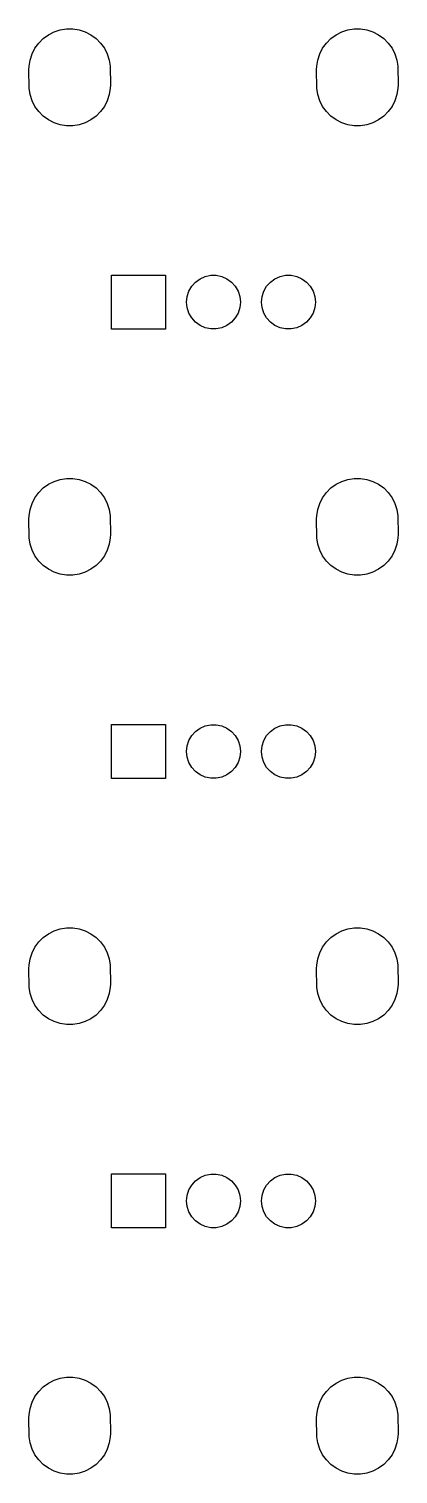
# Model space of a CAD drawing. Extents: x 91.2 to 109.1, y -149.4 to -50.9.
# Drawn here: x 93.84 to 106.16, y -99.12 to -50.88 of the extents above; entities that cross this region are included whole.
import ezdxf

# ---------------------------------------------------------------- set-up
doc = ezdxf.new("R2010")
doc.units = 0
doc.layers.add('BLACK', color=7, linetype='CONTINUOUS')

msp = doc.modelspace()

# ---------------------------------------------------------------- linework, layer by layer
at = {"layer": 'BLACK', "linetype": 'CONTINUOUS'}
for p, q in [((94.316751, -51.205848), (94.489402, -51.080409)), ((94.489402, -51.080409), (94.679551, -50.983524)), ((94.679551, -50.983524), (94.882514, -50.917577)), ((94.882514, -50.917577), (95.093296, -50.884192)), ((95.093296, -50.884192), (95.306704, -50.884192)), ((95.306704, -50.884192), (95.517486, -50.917577)), ((95.517486, -50.917577), (95.720449, -50.983524)), ((95.720449, -50.983524), (95.910598, -51.080409)), ((95.910598, -51.080409), (96.083249, -51.205848)), ((103.916751, -51.205848), (104.089402, -51.080409)), ((104.089402, -51.080409), (104.279551, -50.983524)), ((104.279551, -50.983524), (104.482514, -50.917577)), ((104.482514, -50.917577), (104.693296, -50.884192)), ((104.693296, -50.884192), (104.906704, -50.884192)), ((104.906704, -50.884192), (105.117486, -50.917577)), ((105.117486, -50.917577), (105.320449, -50.983524)), ((105.320449, -50.983524), (105.510598, -51.080409)), ((105.510598, -51.080409), (105.683249, -51.205848)), ((93.943524, -51.719551), (94.040409, -51.529402)), ((94.040409, -51.529402), (94.165848, -51.356751)), ((94.165848, -51.356751), (94.316751, -51.205848)), ((96.083249, -51.205848), (96.234152, -51.356751)), ((96.234152, -51.356751), (96.359591, -51.529402)), ((96.359591, -51.529402), (96.456476, -51.719551)), ((103.543524, -51.719551), (103.640409, -51.529402)), ((103.640409, -51.529402), (103.765848, -51.356751)), ((103.765848, -51.356751), (103.916751, -51.205848)), ((105.683249, -51.205848), (105.834152, -51.356751)), ((105.834152, -51.356751), (105.959591, -51.529402)), ((105.959591, -51.529402), (106.056476, -51.719551)), ((93.844192, -52.133296), (93.877577, -51.922514)), ((93.877577, -51.922514), (93.943524, -51.719551)), ((96.456476, -51.719551), (96.522423, -51.922514)), ((96.522423, -51.922514), (96.555808, -52.133296)), ((103.444192, -52.133296), (103.477577, -51.922514)), ((103.477577, -51.922514), (103.543524, -51.719551)), ((106.056476, -51.719551), (106.122423, -51.922514)), ((106.122423, -51.922514), (106.155808, -52.133296)), ((93.84, -52.24), (93.844192, -52.133296)), ((93.844192, -52.866704), (93.84, -52.24)), ((96.555808, -52.133296), (96.56, -52.76)), ((103.44, -52.24), (103.444192, -52.133296)), ((103.444192, -52.866704), (103.44, -52.24)), ((106.155808, -52.133296), (106.16, -52.76)), ((93.877577, -53.077486), (93.844192, -52.866704)), ((96.555808, -52.866704), (96.522423, -53.077486)), ((96.56, -52.76), (96.555808, -52.866704)), ((103.477577, -53.077486), (103.444192, -52.866704)), ((106.155808, -52.866704), (106.122423, -53.077486)), ((106.16, -52.76), (106.155808, -52.866704)), ((93.943524, -53.280449), (93.877577, -53.077486)), ((94.040409, -53.470598), (93.943524, -53.280449)), ((94.165848, -53.643249), (94.040409, -53.470598)), ((96.359591, -53.470598), (96.234152, -53.643249)), ((96.456476, -53.280449), (96.359591, -53.470598)), ((96.522423, -53.077486), (96.456476, -53.280449)), ((103.543524, -53.280449), (103.477577, -53.077486)), ((103.640409, -53.470598), (103.543524, -53.280449)), ((103.765848, -53.643249), (103.640409, -53.470598)), ((105.959591, -53.470598), (105.834152, -53.643249)), ((106.056476, -53.280449), (105.959591, -53.470598)), ((106.122423, -53.077486), (106.056476, -53.280449)), ((94.316751, -53.794152), (94.165848, -53.643249)), ((94.489402, -53.919591), (94.316751, -53.794152)), ((94.679551, -54.016476), (94.489402, -53.919591)), ((94.882514, -54.082423), (94.679551, -54.016476)), ((95.720449, -54.016476), (95.517486, -54.082423)), ((95.910598, -53.919591), (95.720449, -54.016476)), ((96.083249, -53.794152), (95.910598, -53.919591)), ((96.234152, -53.643249), (96.083249, -53.794152)), ((103.916751, -53.794152), (103.765848, -53.643249)), ((104.089402, -53.919591), (103.916751, -53.794152)), ((104.279551, -54.016476), (104.089402, -53.919591)), ((104.482514, -54.082423), (104.279551, -54.016476)), ((105.320449, -54.016476), (105.117486, -54.082423)), ((105.510598, -53.919591), (105.320449, -54.016476)), ((105.683249, -53.794152), (105.510598, -53.919591)), ((105.834152, -53.643249), (105.683249, -53.794152)), ((95.093296, -54.115808), (94.882514, -54.082423)), ((95.306704, -54.115808), (95.093296, -54.115808)), ((95.517486, -54.082423), (95.306704, -54.115808)), ((104.693296, -54.115808), (104.482514, -54.082423)), ((104.906704, -54.115808), (104.693296, -54.115808)), ((105.117486, -54.082423), (104.906704, -54.115808)), ((96.6, -60.9), (96.6, -59.1)), ((96.6, -59.1), (98.4, -59.1)), ((98.4, -59.1), (98.4, -60.9)), ((99.397782, -59.33117), (99.55, -59.220577)), ((99.55, -59.220577), (99.721885, -59.144049)), ((99.721885, -59.144049), (99.905924, -59.10493)), ((99.905924, -59.10493), (100.094076, -59.10493)), ((100.094076, -59.10493), (100.278115, -59.144049)), ((100.278115, -59.144049), (100.45, -59.220577)), ((100.45, -59.220577), (100.602218, -59.33117)), ((101.897782, -59.33117), (102.05, -59.220577)), ((102.05, -59.220577), (102.221885, -59.144049)), ((102.221885, -59.144049), (102.405924, -59.10493)), ((102.405924, -59.10493), (102.594076, -59.10493)), ((102.594076, -59.10493), (102.778115, -59.144049)), ((102.778115, -59.144049), (102.95, -59.220577)), ((102.95, -59.220577), (103.102218, -59.33117)), ((99.119667, -59.812879), (99.177809, -59.633937)), ((99.177809, -59.633937), (99.271885, -59.470993)), ((99.271885, -59.470993), (99.397782, -59.33117)), ((100.602218, -59.33117), (100.728115, -59.470993)), ((100.728115, -59.470993), (100.822191, -59.633937)), ((100.822191, -59.633937), (100.880333, -59.812879)), ((101.619667, -59.812879), (101.677809, -59.633937)), ((101.677809, -59.633937), (101.771885, -59.470993)), ((101.771885, -59.470993), (101.897782, -59.33117)), ((103.102218, -59.33117), (103.228115, -59.470993)), ((103.228115, -59.470993), (103.322191, -59.633937)), ((103.322191, -59.633937), (103.380333, -59.812879)), ((99.1, -60), (99.119667, -59.812879)), ((99.119667, -60.187121), (99.1, -60)), ((99.177809, -60.366063), (99.119667, -60.187121)), ((100.880333, -60.187121), (100.822191, -60.366063)), ((100.880333, -59.812879), (100.9, -60)), ((100.9, -60), (100.880333, -60.187121)), ((101.6, -60), (101.619667, -59.812879)), ((101.619667, -60.187121), (101.6, -60)), ((101.677809, -60.366063), (101.619667, -60.187121)), ((103.380333, -60.187121), (103.322191, -60.366063)), ((103.380333, -59.812879), (103.4, -60)), ((103.4, -60), (103.380333, -60.187121)), ((99.271885, -60.529007), (99.177809, -60.366063)), ((99.397782, -60.66883), (99.271885, -60.529007)), ((99.55, -60.779423), (99.397782, -60.66883)), ((100.602218, -60.66883), (100.45, -60.779423)), ((100.728115, -60.529007), (100.602218, -60.66883)), ((100.822191, -60.366063), (100.728115, -60.529007)), ((101.771885, -60.529007), (101.677809, -60.366063)), ((101.897782, -60.66883), (101.771885, -60.529007)), ((102.05, -60.779423), (101.897782, -60.66883)), ((103.102218, -60.66883), (102.95, -60.779423)), ((103.228115, -60.529007), (103.102218, -60.66883)), ((103.322191, -60.366063), (103.228115, -60.529007)), ((98.4, -60.9), (96.6, -60.9)), ((99.721885, -60.855951), (99.55, -60.779423)), ((99.905924, -60.89507), (99.721885, -60.855951)), ((100.094076, -60.89507), (99.905924, -60.89507)), ((100.278115, -60.855951), (100.094076, -60.89507)), ((100.45, -60.779423), (100.278115, -60.855951)), ((102.221885, -60.855951), (102.05, -60.779423)), ((102.405924, -60.89507), (102.221885, -60.855951)), ((102.594076, -60.89507), (102.405924, -60.89507)), ((102.778115, -60.855951), (102.594076, -60.89507)), ((102.95, -60.779423), (102.778115, -60.855951)), ((94.489402, -66.080409), (94.679551, -65.983524)), ((94.679551, -65.983524), (94.882514, -65.917577)), ((94.882514, -65.917577), (95.093296, -65.884192)), ((95.093296, -65.884192), (95.306704, -65.884192)), ((95.306704, -65.884192), (95.517486, -65.917577)), ((95.517486, -65.917577), (95.720449, -65.983524)), ((95.720449, -65.983524), (95.910598, -66.080409)), ((104.089402, -66.080409), (104.279551, -65.983524)), ((104.279551, -65.983524), (104.482514, -65.917577)), ((104.482514, -65.917577), (104.693296, -65.884192)), ((104.693296, -65.884192), (104.906704, -65.884192)), ((104.906704, -65.884192), (105.117486, -65.917577)), ((105.117486, -65.917577), (105.320449, -65.983524)), ((105.320449, -65.983524), (105.510598, -66.080409)), ((93.943524, -66.719551), (94.040409, -66.529402)), ((94.040409, -66.529402), (94.165848, -66.356751)), ((94.165848, -66.356751), (94.316751, -66.205848)), ((94.316751, -66.205848), (94.489402, -66.080409)), ((95.910598, -66.080409), (96.083249, -66.205848)), ((96.083249, -66.205848), (96.234152, -66.356751)), ((96.234152, -66.356751), (96.359591, -66.529402)), ((96.359591, -66.529402), (96.456476, -66.719551)), ((103.543524, -66.719551), (103.640409, -66.529402)), ((103.640409, -66.529402), (103.765848, -66.356751)), ((103.765848, -66.356751), (103.916751, -66.205848)), ((103.916751, -66.205848), (104.089402, -66.080409)), ((105.510598, -66.080409), (105.683249, -66.205848)), ((105.683249, -66.205848), (105.834152, -66.356751)), ((105.834152, -66.356751), (105.959591, -66.529402)), ((105.959591, -66.529402), (106.056476, -66.719551)), ((93.844192, -67.133296), (93.877577, -66.922514)), ((93.877577, -66.922514), (93.943524, -66.719551)), ((96.456476, -66.719551), (96.522423, -66.922514)), ((96.522423, -66.922514), (96.555808, -67.133296)), ((103.444192, -67.133296), (103.477577, -66.922514)), ((103.477577, -66.922514), (103.543524, -66.719551)), ((106.056476, -66.719551), (106.122423, -66.922514)), ((106.122423, -66.922514), (106.155808, -67.133296)), ((93.84, -67.24), (93.844192, -67.133296)), ((93.844192, -67.866704), (93.84, -67.24)), ((96.555808, -67.133296), (96.56, -67.76)), ((103.44, -67.24), (103.444192, -67.133296)), ((103.444192, -67.866704), (103.44, -67.24)), ((106.155808, -67.133296), (106.16, -67.76)), ((93.877577, -68.077486), (93.844192, -67.866704)), ((96.555808, -67.866704), (96.522423, -68.077486)), ((96.56, -67.76), (96.555808, -67.866704)), ((103.477577, -68.077486), (103.444192, -67.866704)), ((106.155808, -67.866704), (106.122423, -68.077486)), ((106.16, -67.76), (106.155808, -67.866704)), ((93.943524, -68.280449), (93.877577, -68.077486)), ((94.040409, -68.470598), (93.943524, -68.280449)), ((94.165848, -68.643249), (94.040409, -68.470598)), ((96.359591, -68.470598), (96.234152, -68.643249)), ((96.456476, -68.280449), (96.359591, -68.470598)), ((96.522423, -68.077486), (96.456476, -68.280449)), ((103.543524, -68.280449), (103.477577, -68.077486)), ((103.640409, -68.470598), (103.543524, -68.280449)), ((103.765848, -68.643249), (103.640409, -68.470598)), ((105.959591, -68.470598), (105.834152, -68.643249)), ((106.056476, -68.280449), (105.959591, -68.470598)), ((106.122423, -68.077486), (106.056476, -68.280449)), ((94.316751, -68.794152), (94.165848, -68.643249)), ((94.489402, -68.919591), (94.316751, -68.794152)), ((94.679551, -69.016476), (94.489402, -68.919591)), ((95.910598, -68.919591), (95.720449, -69.016476)), ((96.083249, -68.794152), (95.910598, -68.919591)), ((96.234152, -68.643249), (96.083249, -68.794152)), ((103.916751, -68.794152), (103.765848, -68.643249)), ((104.089402, -68.919591), (103.916751, -68.794152)), ((104.279551, -69.016476), (104.089402, -68.919591)), ((105.510598, -68.919591), (105.320449, -69.016476)), ((105.683249, -68.794152), (105.510598, -68.919591)), ((105.834152, -68.643249), (105.683249, -68.794152)), ((94.882514, -69.082423), (94.679551, -69.016476)), ((95.093296, -69.115808), (94.882514, -69.082423)), ((95.306704, -69.115808), (95.093296, -69.115808)), ((95.517486, -69.082423), (95.306704, -69.115808)), ((95.720449, -69.016476), (95.517486, -69.082423)), ((104.482514, -69.082423), (104.279551, -69.016476)), ((104.693296, -69.115808), (104.482514, -69.082423)), ((104.906704, -69.115808), (104.693296, -69.115808)), ((105.117486, -69.082423), (104.906704, -69.115808)), ((105.320449, -69.016476), (105.117486, -69.082423)), ((96.6, -75.9), (96.6, -74.1)), ((96.6, -74.1), (98.4, -74.1)), ((98.4, -74.1), (98.4, -75.9)), ((99.397782, -74.33117), (99.55, -74.220577)), ((99.55, -74.220577), (99.721885, -74.144049)), ((99.721885, -74.144049), (99.905924, -74.10493)), ((99.905924, -74.10493), (100.094076, -74.10493)), ((100.094076, -74.10493), (100.278115, -74.144049)), ((100.278115, -74.144049), (100.45, -74.220577)), ((100.45, -74.220577), (100.602218, -74.33117)), ((101.897782, -74.33117), (102.05, -74.220577)), ((102.05, -74.220577), (102.221885, -74.144049)), ((102.221885, -74.144049), (102.405924, -74.10493)), ((102.405924, -74.10493), (102.594076, -74.10493)), ((102.594076, -74.10493), (102.778115, -74.144049)), ((102.778115, -74.144049), (102.95, -74.220577)), ((102.95, -74.220577), (103.102218, -74.33117)), ((99.119667, -74.812879), (99.177809, -74.633937)), ((99.177809, -74.633937), (99.271885, -74.470993)), ((99.271885, -74.470993), (99.397782, -74.33117)), ((100.602218, -74.33117), (100.728115, -74.470993)), ((100.728115, -74.470993), (100.822191, -74.633937)), ((100.822191, -74.633937), (100.880333, -74.812879)), ((101.619667, -74.812879), (101.677809, -74.633937)), ((101.677809, -74.633937), (101.771885, -74.470993)), ((101.771885, -74.470993), (101.897782, -74.33117)), ((103.102218, -74.33117), (103.228115, -74.470993)), ((103.228115, -74.470993), (103.322191, -74.633937)), ((103.322191, -74.633937), (103.380333, -74.812879)), ((99.1, -75), (99.119667, -74.812879)), ((99.119667, -75.187121), (99.1, -75)), ((99.177809, -75.366063), (99.119667, -75.187121)), ((100.880333, -75.187121), (100.822191, -75.366063)), ((100.880333, -74.812879), (100.9, -75)), ((100.9, -75), (100.880333, -75.187121)), ((101.6, -75), (101.619667, -74.812879)), ((101.619667, -75.187121), (101.6, -75)), ((101.677809, -75.366063), (101.619667, -75.187121)), ((103.380333, -75.187121), (103.322191, -75.366063)), ((103.380333, -74.812879), (103.4, -75)), ((103.4, -75), (103.380333, -75.187121)), ((99.271885, -75.529007), (99.177809, -75.366063)), ((99.397782, -75.66883), (99.271885, -75.529007)), ((99.55, -75.779423), (99.397782, -75.66883)), ((100.602218, -75.66883), (100.45, -75.779423)), ((100.728115, -75.529007), (100.602218, -75.66883)), ((100.822191, -75.366063), (100.728115, -75.529007)), ((101.771885, -75.529007), (101.677809, -75.366063)), ((101.897782, -75.66883), (101.771885, -75.529007)), ((102.05, -75.779423), (101.897782, -75.66883)), ((103.102218, -75.66883), (102.95, -75.779423)), ((103.228115, -75.529007), (103.102218, -75.66883)), ((103.322191, -75.366063), (103.228115, -75.529007)), ((98.4, -75.9), (96.6, -75.9)), ((99.721885, -75.855951), (99.55, -75.779423)), ((99.905924, -75.89507), (99.721885, -75.855951)), ((100.094076, -75.89507), (99.905924, -75.89507)), ((100.278115, -75.855951), (100.094076, -75.89507)), ((100.45, -75.779423), (100.278115, -75.855951)), ((102.221885, -75.855951), (102.05, -75.779423)), ((102.405924, -75.89507), (102.221885, -75.855951)), ((102.594076, -75.89507), (102.405924, -75.89507)), ((102.778115, -75.855951), (102.594076, -75.89507)), ((102.95, -75.779423), (102.778115, -75.855951)), ((94.489402, -81.080409), (94.679551, -80.983524)), ((94.679551, -80.983524), (94.882514, -80.917577)), ((94.882514, -80.917577), (95.093296, -80.884192)), ((95.093296, -80.884192), (95.306704, -80.884192)), ((95.306704, -80.884192), (95.517486, -80.917577)), ((95.517486, -80.917577), (95.720449, -80.983524)), ((95.720449, -80.983524), (95.910598, -81.080409)), ((104.089402, -81.080409), (104.279551, -80.983524)), ((104.279551, -80.983524), (104.482514, -80.917577)), ((104.482514, -80.917577), (104.693296, -80.884192)), ((104.693296, -80.884192), (104.906704, -80.884192)), ((104.906704, -80.884192), (105.117486, -80.917577)), ((105.117486, -80.917577), (105.320449, -80.983524)), ((105.320449, -80.983524), (105.510598, -81.080409)), ((94.040409, -81.529402), (94.165848, -81.356751)), ((94.165848, -81.356751), (94.316751, -81.205848)), ((94.316751, -81.205848), (94.489402, -81.080409)), ((95.910598, -81.080409), (96.083249, -81.205848)), ((96.083249, -81.205848), (96.234152, -81.356751)), ((96.234152, -81.356751), (96.359591, -81.529402)), ((103.640409, -81.529402), (103.765848, -81.356751)), ((103.765848, -81.356751), (103.916751, -81.205848)), ((103.916751, -81.205848), (104.089402, -81.080409)), ((105.510598, -81.080409), (105.683249, -81.205848)), ((105.683249, -81.205848), (105.834152, -81.356751)), ((105.834152, -81.356751), (105.959591, -81.529402)), ((93.844192, -82.133296), (93.877577, -81.922514)), ((93.877577, -81.922514), (93.943524, -81.719551)), ((93.943524, -81.719551), (94.040409, -81.529402)), ((96.359591, -81.529402), (96.456476, -81.719551)), ((96.456476, -81.719551), (96.522423, -81.922514)), ((96.522423, -81.922514), (96.555808, -82.133296)), ((103.444192, -82.133296), (103.477577, -81.922514)), ((103.477577, -81.922514), (103.543524, -81.719551)), ((103.543524, -81.719551), (103.640409, -81.529402)), ((105.959591, -81.529402), (106.056476, -81.719551)), ((106.056476, -81.719551), (106.122423, -81.922514)), ((106.122423, -81.922514), (106.155808, -82.133296)), ((93.84, -82.24), (93.844192, -82.133296)), ((93.844192, -82.866704), (93.84, -82.24)), ((96.555808, -82.133296), (96.56, -82.76)), ((103.44, -82.24), (103.444192, -82.133296)), ((103.444192, -82.866704), (103.44, -82.24)), ((106.155808, -82.133296), (106.16, -82.76)), ((93.877577, -83.077486), (93.844192, -82.866704)), ((96.555808, -82.866704), (96.522423, -83.077486)), ((96.56, -82.76), (96.555808, -82.866704)), ((103.477577, -83.077486), (103.444192, -82.866704)), ((106.155808, -82.866704), (106.122423, -83.077486)), ((106.16, -82.76), (106.155808, -82.866704)), ((93.943524, -83.280449), (93.877577, -83.077486)), ((94.040409, -83.470598), (93.943524, -83.280449)), ((96.456476, -83.280449), (96.359591, -83.470598)), ((96.522423, -83.077486), (96.456476, -83.280449)), ((103.543524, -83.280449), (103.477577, -83.077486)), ((103.640409, -83.470598), (103.543524, -83.280449)), ((106.056476, -83.280449), (105.959591, -83.470598)), ((106.122423, -83.077486), (106.056476, -83.280449)), ((94.165848, -83.643249), (94.040409, -83.470598)), ((94.316751, -83.794152), (94.165848, -83.643249)), ((94.489402, -83.919591), (94.316751, -83.794152)), ((94.679551, -84.016476), (94.489402, -83.919591)), ((95.910598, -83.919591), (95.720449, -84.016476)), ((96.083249, -83.794152), (95.910598, -83.919591)), ((96.234152, -83.643249), (96.083249, -83.794152)), ((96.359591, -83.470598), (96.234152, -83.643249)), ((103.765848, -83.643249), (103.640409, -83.470598)), ((103.916751, -83.794152), (103.765848, -83.643249)), ((104.089402, -83.919591), (103.916751, -83.794152)), ((104.279551, -84.016476), (104.089402, -83.919591)), ((105.510598, -83.919591), (105.320449, -84.016476)), ((105.683249, -83.794152), (105.510598, -83.919591)), ((105.834152, -83.643249), (105.683249, -83.794152)), ((105.959591, -83.470598), (105.834152, -83.643249)), ((94.882514, -84.082423), (94.679551, -84.016476)), ((95.093296, -84.115808), (94.882514, -84.082423)), ((95.306704, -84.115808), (95.093296, -84.115808)), ((95.517486, -84.082423), (95.306704, -84.115808)), ((95.720449, -84.016476), (95.517486, -84.082423)), ((104.482514, -84.082423), (104.279551, -84.016476)), ((104.693296, -84.115808), (104.482514, -84.082423)), ((104.906704, -84.115808), (104.693296, -84.115808)), ((105.117486, -84.082423), (104.906704, -84.115808)), ((105.320449, -84.016476), (105.117486, -84.082423)), ((96.6, -90.9), (96.6, -89.1)), ((96.6, -89.1), (98.4, -89.1)), ((98.4, -89.1), (98.4, -90.9)), ((99.397782, -89.33117), (99.55, -89.220577)), ((99.55, -89.220577), (99.721885, -89.144049)), ((99.721885, -89.144049), (99.905924, -89.10493)), ((99.905924, -89.10493), (100.094076, -89.10493)), ((100.094076, -89.10493), (100.278115, -89.144049)), ((100.278115, -89.144049), (100.45, -89.220577)), ((100.45, -89.220577), (100.602218, -89.33117)), ((101.897782, -89.33117), (102.05, -89.220577)), ((102.05, -89.220577), (102.221885, -89.144049)), ((102.221885, -89.144049), (102.405924, -89.10493)), ((102.405924, -89.10493), (102.594076, -89.10493)), ((102.594076, -89.10493), (102.778115, -89.144049)), ((102.778115, -89.144049), (102.95, -89.220577)), ((102.95, -89.220577), (103.102218, -89.33117)), ((99.119667, -89.812879), (99.177809, -89.633937)), ((99.177809, -89.633937), (99.271885, -89.470993)), ((99.271885, -89.470993), (99.397782, -89.33117)), ((100.602218, -89.33117), (100.728115, -89.470993)), ((100.728115, -89.470993), (100.822191, -89.633937)), ((100.822191, -89.633937), (100.880333, -89.812879)), ((101.619667, -89.812879), (101.677809, -89.633937)), ((101.677809, -89.633937), (101.771885, -89.470993)), ((101.771885, -89.470993), (101.897782, -89.33117)), ((103.102218, -89.33117), (103.228115, -89.470993)), ((103.228115, -89.470993), (103.322191, -89.633937)), ((103.322191, -89.633937), (103.380333, -89.812879)), ((99.1, -90), (99.119667, -89.812879)), ((99.119667, -90.187121), (99.1, -90)), ((99.177809, -90.366063), (99.119667, -90.187121)), ((100.880333, -90.187121), (100.822191, -90.366063)), ((100.880333, -89.812879), (100.9, -90)), ((100.9, -90), (100.880333, -90.187121)), ((101.6, -90), (101.619667, -89.812879)), ((101.619667, -90.187121), (101.6, -90)), ((101.677809, -90.366063), (101.619667, -90.187121)), ((103.380333, -90.187121), (103.322191, -90.366063)), ((103.380333, -89.812879), (103.4, -90)), ((103.4, -90), (103.380333, -90.187121)), ((99.271885, -90.529007), (99.177809, -90.366063)), ((99.397782, -90.66883), (99.271885, -90.529007)), ((99.55, -90.779423), (99.397782, -90.66883)), ((100.602218, -90.66883), (100.45, -90.779423)), ((100.728115, -90.529007), (100.602218, -90.66883)), ((100.822191, -90.366063), (100.728115, -90.529007)), ((101.771885, -90.529007), (101.677809, -90.366063)), ((101.897782, -90.66883), (101.771885, -90.529007)), ((102.05, -90.779423), (101.897782, -90.66883)), ((103.102218, -90.66883), (102.95, -90.779423)), ((103.228115, -90.529007), (103.102218, -90.66883)), ((103.322191, -90.366063), (103.228115, -90.529007)), ((98.4, -90.9), (96.6, -90.9)), ((99.721885, -90.855951), (99.55, -90.779423)), ((99.905924, -90.89507), (99.721885, -90.855951)), ((100.094076, -90.89507), (99.905924, -90.89507)), ((100.278115, -90.855951), (100.094076, -90.89507)), ((100.45, -90.779423), (100.278115, -90.855951)), ((102.221885, -90.855951), (102.05, -90.779423)), ((102.405924, -90.89507), (102.221885, -90.855951)), ((102.594076, -90.89507), (102.405924, -90.89507)), ((102.778115, -90.855951), (102.594076, -90.89507)), ((102.95, -90.779423), (102.778115, -90.855951)), ((94.679551, -95.983524), (94.882514, -95.917577)), ((94.882514, -95.917577), (95.093296, -95.884192)), ((95.093296, -95.884192), (95.306704, -95.884192)), ((95.306704, -95.884192), (95.517486, -95.917577)), ((95.517486, -95.917577), (95.720449, -95.983524)), ((104.279551, -95.983524), (104.482514, -95.917577)), ((104.482514, -95.917577), (104.693296, -95.884192)), ((104.693296, -95.884192), (104.906704, -95.884192)), ((104.906704, -95.884192), (105.117486, -95.917577)), ((105.117486, -95.917577), (105.320449, -95.983524)), ((94.040409, -96.529402), (94.165848, -96.356751)), ((94.165848, -96.356751), (94.316751, -96.205848)), ((94.316751, -96.205848), (94.489402, -96.080409)), ((94.489402, -96.080409), (94.679551, -95.983524)), ((95.720449, -95.983524), (95.910598, -96.080409)), ((95.910598, -96.080409), (96.083249, -96.205848)), ((96.083249, -96.205848), (96.234152, -96.356751)), ((96.234152, -96.356751), (96.359591, -96.529402)), ((103.640409, -96.529402), (103.765848, -96.356751)), ((103.765848, -96.356751), (103.916751, -96.205848)), ((103.916751, -96.205848), (104.089402, -96.080409)), ((104.089402, -96.080409), (104.279551, -95.983524)), ((105.320449, -95.983524), (105.510598, -96.080409)), ((105.510598, -96.080409), (105.683249, -96.205848)), ((105.683249, -96.205848), (105.834152, -96.356751)), ((105.834152, -96.356751), (105.959591, -96.529402)), ((93.844192, -97.133296), (93.877577, -96.922514)), ((93.877577, -96.922514), (93.943524, -96.719551)), ((93.943524, -96.719551), (94.040409, -96.529402)), ((96.359591, -96.529402), (96.456476, -96.719551)), ((96.456476, -96.719551), (96.522423, -96.922514)), ((96.522423, -96.922514), (96.555808, -97.133296)), ((103.444192, -97.133296), (103.477577, -96.922514)), ((103.477577, -96.922514), (103.543524, -96.719551)), ((103.543524, -96.719551), (103.640409, -96.529402)), ((105.959591, -96.529402), (106.056476, -96.719551)), ((106.056476, -96.719551), (106.122423, -96.922514)), ((106.122423, -96.922514), (106.155808, -97.133296)), ((93.84, -97.24), (93.844192, -97.133296)), ((93.844192, -97.866704), (93.84, -97.24)), ((96.555808, -97.133296), (96.56, -97.76)), ((103.44, -97.24), (103.444192, -97.133296)), ((103.444192, -97.866704), (103.44, -97.24)), ((106.155808, -97.133296), (106.16, -97.76)), ((93.877577, -98.077486), (93.844192, -97.866704)), ((96.555808, -97.866704), (96.522423, -98.077486)), ((96.56, -97.76), (96.555808, -97.866704)), ((103.477577, -98.077486), (103.444192, -97.866704)), ((106.155808, -97.866704), (106.122423, -98.077486)), ((106.16, -97.76), (106.155808, -97.866704)), ((93.943524, -98.280449), (93.877577, -98.077486)), ((94.040409, -98.470598), (93.943524, -98.280449)), ((96.456476, -98.280449), (96.359591, -98.470598)), ((96.522423, -98.077486), (96.456476, -98.280449)), ((103.543524, -98.280449), (103.477577, -98.077486)), ((103.640409, -98.470598), (103.543524, -98.280449)), ((106.056476, -98.280449), (105.959591, -98.470598)), ((106.122423, -98.077486), (106.056476, -98.280449)), ((94.165848, -98.643249), (94.040409, -98.470598)), ((94.316751, -98.794152), (94.165848, -98.643249)), ((94.489402, -98.919591), (94.316751, -98.794152)), ((96.083249, -98.794152), (95.910598, -98.919591)), ((96.234152, -98.643249), (96.083249, -98.794152)), ((96.359591, -98.470598), (96.234152, -98.643249)), ((103.765848, -98.643249), (103.640409, -98.470598)), ((103.916751, -98.794152), (103.765848, -98.643249)), ((104.089402, -98.919591), (103.916751, -98.794152)), ((105.683249, -98.794152), (105.510598, -98.919591)), ((105.834152, -98.643249), (105.683249, -98.794152)), ((105.959591, -98.470598), (105.834152, -98.643249)), ((94.679551, -99.016476), (94.489402, -98.919591)), ((94.882514, -99.082423), (94.679551, -99.016476)), ((95.093296, -99.115808), (94.882514, -99.082423)), ((95.306704, -99.115808), (95.093296, -99.115808)), ((95.517486, -99.082423), (95.306704, -99.115808)), ((95.720449, -99.016476), (95.517486, -99.082423)), ((95.910598, -98.919591), (95.720449, -99.016476)), ((104.279551, -99.016476), (104.089402, -98.919591)), ((104.482514, -99.082423), (104.279551, -99.016476)), ((104.693296, -99.115808), (104.482514, -99.082423)), ((104.906704, -99.115808), (104.693296, -99.115808)), ((105.117486, -99.082423), (104.906704, -99.115808)), ((105.320449, -99.016476), (105.117486, -99.082423)), ((105.510598, -98.919591), (105.320449, -99.016476))]:
    msp.add_line(p, q, dxfattribs=at)

doc.saveas('drawing.dxf')
